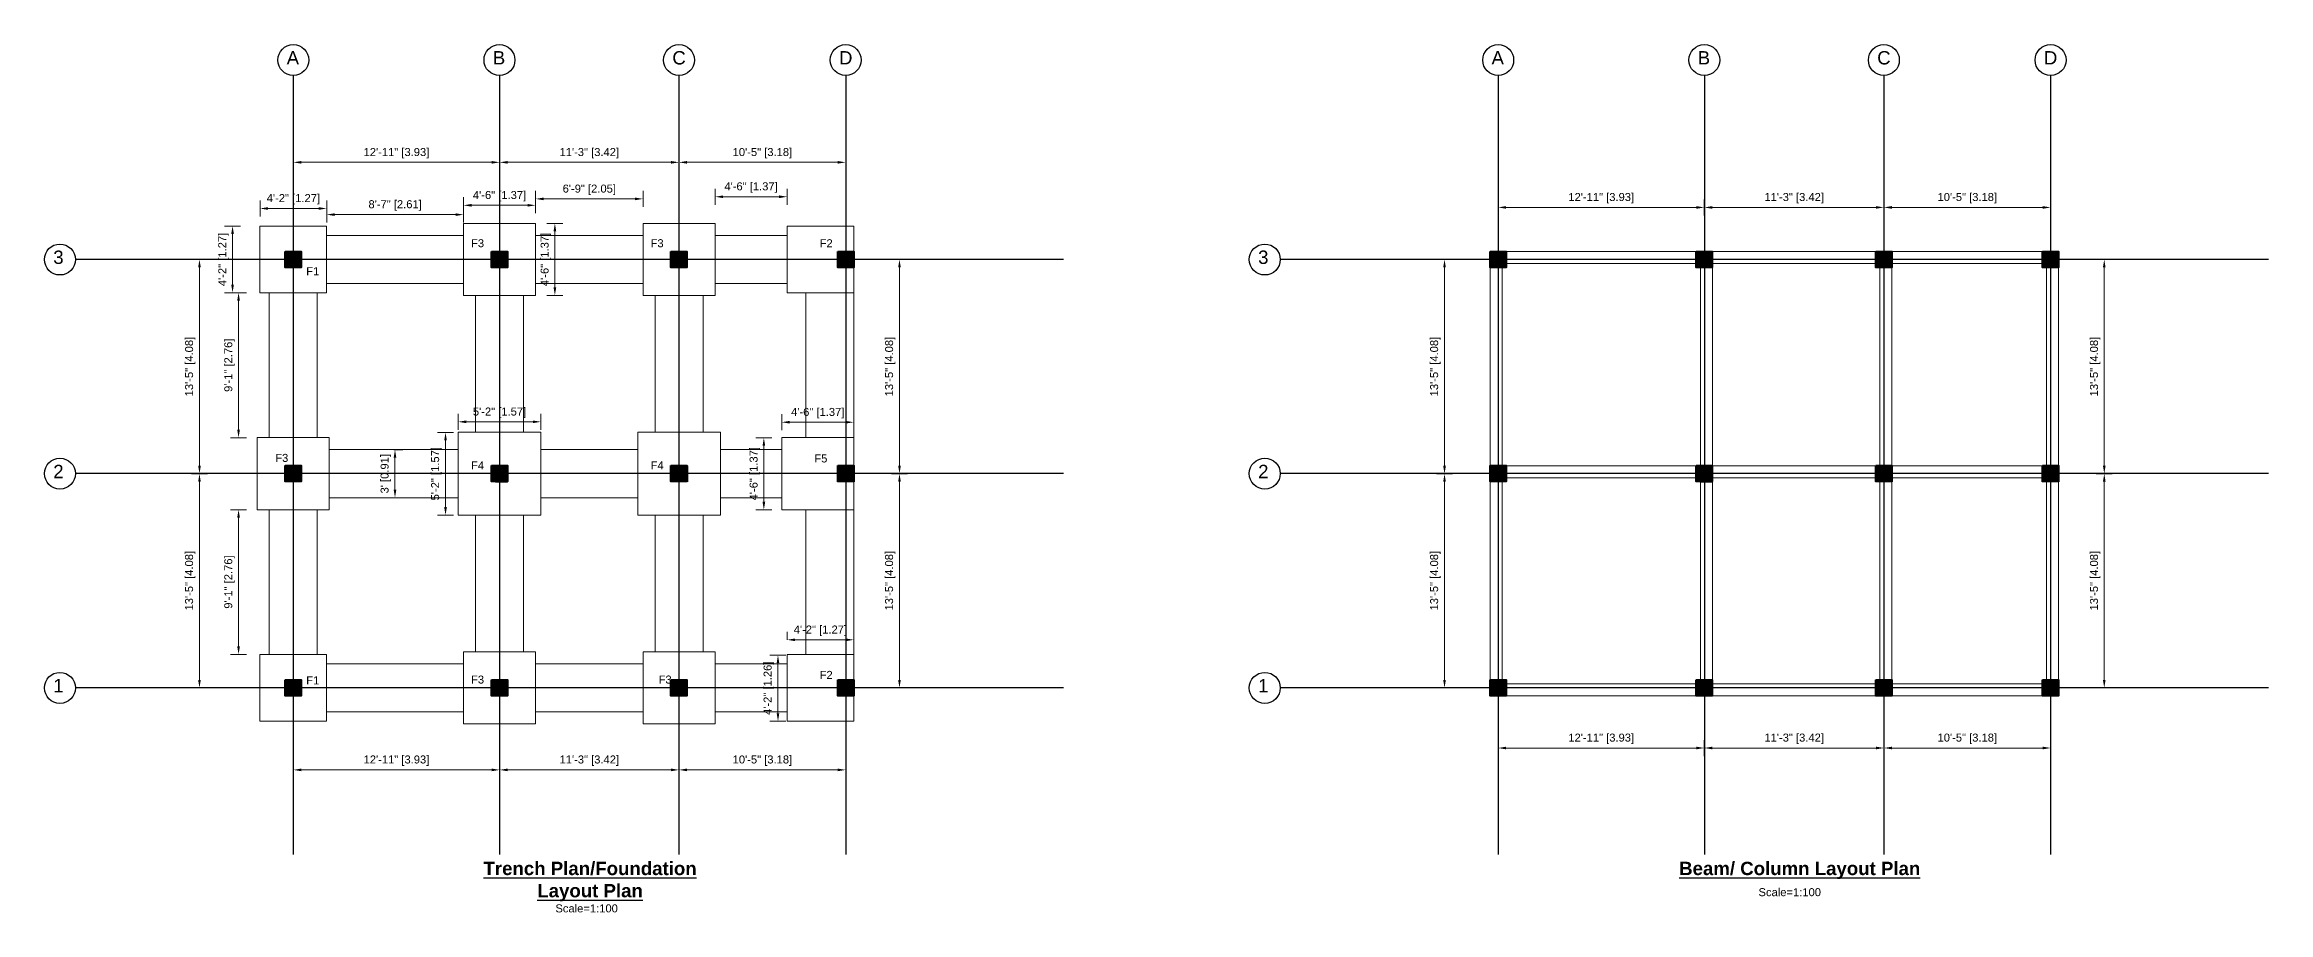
# Model space of a CAD drawing. Header units: feet. Extents: x 28652 to 66086, y -6769 to -640.
# Drawn here: x 51441 to 53109, y -1406 to -755 of the extents above; entities that cross this region are included whole.
import ezdxf

# ---------------------------------------------------------------- set-up
doc = ezdxf.new("R2010")
doc.units = ezdxf.units.FT
doc.header["$LTSCALE"] = 50
doc.header["$MEASUREMENT"] = 0
doc.header["$PDMODE"] = 34
doc.linetypes.add('CENTER', pattern=[2, 1.25, -0.25, 0.25, -0.25])
for name, color, linetype in [('CL', 253, 'CENTER'), ('Hatch', 30, 'Continuous'), ('Text', 7, 'Continuous')]:
    doc.layers.add(name, color=color, linetype=linetype)
for name, color, linetype, lineweight in [('COLUMN', 145, 'Continuous', 40), ('DIM', 7, 'Continuous', 9), ('DIMENSION', 142, 'Continuous', 13), ('Foundtion Plan', 2, 'Continuous', 20), ('stair', 140, 'Continuous', 18), ('wall', 6, 'Continuous', 40)]:
    doc.layers.add(name, color=color, linetype=linetype, lineweight=lineweight)
doc.styles.add('1@100', font='arial.ttf', dxfattribs={"height": 6})
doc.styles.add('1@1000', font='arial.ttf', dxfattribs={"height": 60})
doc.styles.add('dimension', font='arial.ttf')
doc.dimstyles.new('1@100', dxfattribs={"dimscale": 0.1, "dimtxt": 60, "dimasz": 60, "dimexe": 60, "dimexo": 0, "dimgap": 30, "dimtad": 1, "dimdec": 0, "dimzin": 0, "dimdsep": 46, "dimlunit": 4, "dimtxsty": 'dimension', "dimcen": 0, "dimclrd": 256, "dimclre": 256, "dimclrt": 256, "dimadec": 0, "dimazin": 0, "dimtfac": 1, "dimtdec": 0, "dimtix": 1, "dimtofl": 0, "dimtmove": 0, "dimatfit": 3, "dimfxl": 60, "dimfxlon": 1, "dimtfillclr": 256, "dimtolj": 1, "dimtzin": 0, "dimlwd": -1, "dimlwe": -1, "dimarcsym": 0})

# ---------------------------------------------------------------- blocks, each defined once
blk = doc.blocks.new('column')
at = {"layer": 'Hatch'}
h = blk.add_hatch(color=256, dxfattribs=at)
h.dxf.hatch_style = 1
h.paths.add_polyline_path([(5267.6, 489.2), (5279.6, 489.2), (5279.6, 501.2), (5267.6, 501.2)])
at = {"layer": 'COLUMN'}
blk.add_lwpolyline([(5267.6, 501.2), (5279.6, 501.2), (5279.6, 489.2), (5267.6, 489.2)], close=True, dxfattribs=at)
blk = doc.blocks.new('A$C9dbafe5b')
at = {"layer": 'CL', "ltscale": 25}
for p, q in [((0, 137.9), (0, -446.1)), ((154.6, 137.9), (154.6, -446.1)), ((289.2, 137.9), (289.2, -446.1)), ((414.2, 137.9), (414.2, -446.1)), ((577.6, 0), (-163.3, 0)), ((577.6, -160.5), (-163.3, -160.5)), ((577.6, -321.1), (-163.3, -321.1))]:
    blk.add_line(p, q, dxfattribs=at)
at = {"layer": 'Text'}
for centre in [(0, 149.5), (154.6, 149.5), (289.2, 149.5), (414.2, 149.5), (-175, 0), (-175, -160.5), (-175, -321.1)]:
    blk.add_circle(centre, 11.6, dxfattribs=at)
at = {"layer": 'Text', "char_height": 10, "attachment_point": 1, "style": '1@1000'}
for s, insert in [('A', (-5, 156.2)), ('B', (149.6, 156.2)), ('C', (284.2, 156.2)), ('D', (409.2, 156.2)), ('3', (-180, 6.7)), ('2', (-180, -153.9)), ('1', (-180, -314.4))]:
    blk.add_mtext_dynamic_manual_height_columns(s, width=152.011, gutter_width=300, heights=[0], dxfattribs=dict(at, insert=insert))
blk = doc.blocks.new('*D352')
at = {"layer": 'Defpoints', "color": 0, "transparency": 16777216}
for p in [(51652.6, -878.3), (51602.6, -891.5), (51652.6, -891.5)]:
    blk.add_point(p, dxfattribs=at)
at = {"layer": 'DIMENSION', "transparency": 16777216}
for p, q in [((51602.6, -884.3), (51602.6, -872.3)), ((51608.6, -878.3), (51646.6, -878.3)), ((51652.6, -884.3), (51652.6, -872.3))]:
    blk.add_line(p, q, dxfattribs=at)
for points in [[(51608.6, -877.3), (51608.6, -879.3), (51602.6, -878.3)], [(51646.6, -877.3), (51646.6, -879.3), (51652.6, -878.3)]]:
    blk.add_solid(points, dxfattribs=at)
at = {"layer": 'DIMENSION', "transparency": 16777216, "insert": (51627.6, -871.4), "char_height": 6, "attachment_point": 5, "style": 'dimension'}
blk.add_mtext('\\A1;4\'-2" [1.27]', dxfattribs=at)
blk = doc.blocks.new('*D353')
at = {"layer": 'Defpoints', "color": 0, "transparency": 16777216}
for p in [(51602.6, -891.5), (51582, -941.5), (51602.6, -941.5)]:
    blk.add_point(p, dxfattribs=at)
at = {"layer": 'DIMENSION', "transparency": 16777216}
for p, q in [((51588, -891.5), (51576, -891.5)), ((51582, -897.5), (51582, -935.5)), ((51588, -941.5), (51576, -941.5))]:
    blk.add_line(p, q, dxfattribs=at)
for points in [[(51581, -897.5), (51583, -897.5), (51582, -891.5)], [(51581, -935.5), (51583, -935.5), (51582, -941.5)]]:
    blk.add_solid(points, dxfattribs=at)
at = {"layer": 'DIMENSION', "transparency": 16777216, "insert": (51575.2, -916.5), "char_height": 6, "attachment_point": 5, "rotation": 90, "style": 'dimension'}
blk.add_mtext('\\A1;4\'-2" [1.27]', dxfattribs=at)
blk = doc.blocks.new('*D354')
at = {"layer": 'Defpoints', "color": 0, "transparency": 16777216}
for p in [(51809.2, -875.9), (51755.2, -889.5), (51809.2, -889.5)]:
    blk.add_point(p, dxfattribs=at)
at = {"layer": 'DIMENSION', "transparency": 16777216}
for p, q in [((51755.2, -881.9), (51755.2, -869.9)), ((51761.2, -875.9), (51803.2, -875.9)), ((51809.2, -881.9), (51809.2, -869.9))]:
    blk.add_line(p, q, dxfattribs=at)
for points in [[(51761.2, -874.9), (51761.2, -876.9), (51755.2, -875.9)], [(51803.2, -874.9), (51803.2, -876.9), (51809.2, -875.9)]]:
    blk.add_solid(points, dxfattribs=at)
at = {"layer": 'DIMENSION', "transparency": 16777216, "insert": (51782.2, -869.1), "char_height": 6, "attachment_point": 5, "style": 'dimension'}
blk.add_mtext('\\A1;4\'-6" [1.37]', dxfattribs=at)
blk = doc.blocks.new('*D355')
at = {"layer": 'Defpoints', "color": 0, "transparency": 16777216}
for p in [(51809.2, -889.5), (51809.2, -943.5), (51823.7, -943.5)]:
    blk.add_point(p, dxfattribs=at)
at = {"layer": 'DIMENSION', "transparency": 16777216}
for p, q in [((51817.7, -889.5), (51829.7, -889.5)), ((51823.7, -895.5), (51823.7, -937.5)), ((51817.7, -943.5), (51829.7, -943.5))]:
    blk.add_line(p, q, dxfattribs=at)
for points in [[(51822.7, -895.5), (51824.7, -895.5), (51823.7, -889.5)], [(51822.7, -937.5), (51824.7, -937.5), (51823.7, -943.5)]]:
    blk.add_solid(points, dxfattribs=at)
at = {"layer": 'DIMENSION', "transparency": 16777216, "insert": (51816.9, -916.5), "char_height": 6, "attachment_point": 5, "rotation": 90, "style": 'dimension'}
blk.add_mtext('\\A1;4\'-6" [1.37]', dxfattribs=at)
blk = doc.blocks.new('*D356')
at = {"layer": 'Defpoints', "color": 0, "transparency": 16777216}
for p in [(51751.2, -1046.1), (51813.2, -1038.2), (51813.2, -1046.1)]:
    blk.add_point(p, dxfattribs=at)
at = {"layer": 'DIMENSION', "transparency": 16777216}
for p, q in [((51751.2, -1044.2), (51751.2, -1032.2)), ((51813.2, -1044.2), (51813.2, -1032.2)), ((51757.2, -1038.2), (51807.2, -1038.2))]:
    blk.add_line(p, q, dxfattribs=at)
for points in [[(51757.2, -1037.2), (51757.2, -1039.2), (51751.2, -1038.2)], [(51807.2, -1037.2), (51807.2, -1039.2), (51813.2, -1038.2)]]:
    blk.add_solid(points, dxfattribs=at)
at = {"layer": 'DIMENSION', "transparency": 16777216, "insert": (51782.2, -1031.4), "char_height": 6, "attachment_point": 5, "style": 'dimension'}
blk.add_mtext('\\A1;5\'-2" [1.57]', dxfattribs=at)
blk = doc.blocks.new('*D357')
at = {"layer": 'Defpoints', "color": 0, "transparency": 16777216}
for p in [(51751.2, -1046.1), (51741.7, -1108.1), (51751.2, -1108.1)]:
    blk.add_point(p, dxfattribs=at)
at = {"layer": 'DIMENSION', "transparency": 16777216}
for p, q in [((51747.7, -1046.1), (51735.7, -1046.1)), ((51741.7, -1052.1), (51741.7, -1102.1)), ((51747.7, -1108.1), (51735.7, -1108.1))]:
    blk.add_line(p, q, dxfattribs=at)
for points in [[(51740.7, -1052.1), (51742.7, -1052.1), (51741.7, -1046.1)], [(51740.7, -1102.1), (51742.7, -1102.1), (51741.7, -1108.1)]]:
    blk.add_solid(points, dxfattribs=at)
at = {"layer": 'DIMENSION', "transparency": 16777216, "insert": (51734.8, -1077.1), "char_height": 6, "attachment_point": 5, "rotation": 90, "style": 'dimension'}
blk.add_mtext('\\A1;5\'-2" [1.57]', dxfattribs=at)
blk = doc.blocks.new('*D90')
at = {"layer": 'Defpoints', "color": 0, "transparency": 16777216}
for p in [(51997.8, -1201.6), (52047.8, -1201.6), (52047.8, -1212.6)]:
    blk.add_point(p, dxfattribs=at)
at = {"layer": 'DIMENSION', "transparency": 16777216}
for p, q in [((51997.8, -1201.6), (51997.8, -1195.6)), ((52047.8, -1207.6), (52047.8, -1195.6)), ((52003.8, -1201.6), (52041.8, -1201.6))]:
    blk.add_line(p, q, dxfattribs=at)
for points in [[(52003.8, -1200.6), (52003.8, -1202.6), (51997.8, -1201.6)], [(52041.8, -1200.6), (52041.8, -1202.6), (52047.8, -1201.6)]]:
    blk.add_solid(points, dxfattribs=at)
at = {"layer": 'DIMENSION', "transparency": 16777216, "insert": (52022.8, -1194.8), "char_height": 6, "attachment_point": 5, "style": 'dimension'}
blk.add_mtext('\\A1;4\'-2" [1.27]', dxfattribs=at)
blk = doc.blocks.new('*D367')
at = {"layer": 'Defpoints', "color": 0, "transparency": 16777216}
for p in [(51997.8, -1213.1), (51991, -1262.6), (51997.8, -1262.6)]:
    blk.add_point(p, dxfattribs=at)
at = {"layer": 'DIMENSION', "transparency": 16777216}
for p, q in [((51997, -1213.1), (51985, -1213.1)), ((51991, -1219.1), (51991, -1256.6)), ((51997, -1262.6), (51985, -1262.6))]:
    blk.add_line(p, q, dxfattribs=at)
for points in [[(51990, -1219.1), (51992, -1219.1), (51991, -1213.1)], [(51990, -1256.6), (51992, -1256.6), (51991, -1262.6)]]:
    blk.add_solid(points, dxfattribs=at)
at = {"layer": 'DIMENSION', "transparency": 16777216, "insert": (51984.1, -1237.9), "char_height": 6, "attachment_point": 5, "rotation": 90, "style": 'dimension'}
blk.add_mtext('\\A1;4\'-2" [1.26]', dxfattribs=at)
blk = doc.blocks.new('*D368')
at = {"layer": 'Defpoints', "color": 0, "transparency": 16777216}
for p in [(51993.8, -1050.1), (52047.8, -1038.5), (52047.8, -1050.1)]:
    blk.add_point(p, dxfattribs=at)
at = {"layer": 'DIMENSION', "transparency": 16777216}
for p, q in [((51993.8, -1044.5), (51993.8, -1032.5)), ((52047.8, -1044.5), (52047.8, -1032.5)), ((51999.8, -1038.5), (52041.8, -1038.5))]:
    blk.add_line(p, q, dxfattribs=at)
for points in [[(51999.8, -1037.5), (51999.8, -1039.5), (51993.8, -1038.5)], [(52041.8, -1037.5), (52041.8, -1039.5), (52047.8, -1038.5)]]:
    blk.add_solid(points, dxfattribs=at)
at = {"layer": 'DIMENSION', "transparency": 16777216, "insert": (52020.8, -1031.7), "char_height": 6, "attachment_point": 5, "style": 'dimension'}
blk.add_mtext('\\A1;4\'-6" [1.37]', dxfattribs=at)
blk = doc.blocks.new('*D369')
at = {"layer": 'Defpoints', "color": 0, "transparency": 16777216}
for p in [(51993.8, -1050.1), (51980.4, -1104.1), (51993.8, -1104.1)]:
    blk.add_point(p, dxfattribs=at)
at = {"layer": 'DIMENSION', "transparency": 16777216}
for p, q in [((51986.4, -1050.1), (51974.4, -1050.1)), ((51980.4, -1056.1), (51980.4, -1098.1)), ((51986.4, -1104.1), (51974.4, -1104.1))]:
    blk.add_line(p, q, dxfattribs=at)
for points in [[(51979.4, -1056.1), (51981.4, -1056.1), (51980.4, -1050.1)], [(51979.4, -1098.1), (51981.4, -1098.1), (51980.4, -1104.1)]]:
    blk.add_solid(points, dxfattribs=at)
at = {"layer": 'DIMENSION', "transparency": 16777216, "insert": (51973.6, -1077.1), "char_height": 6, "attachment_point": 5, "rotation": 90, "style": 'dimension'}
blk.add_mtext('\\A1;4\'-6" [1.37]', dxfattribs=at)
blk = doc.blocks.new('*D370')
at = {"layer": 'Defpoints', "color": 0, "transparency": 16777216}
for p in [(51702.9, -1059.1), (51687.3, -1095.1), (51703.8, -1095.1)]:
    blk.add_point(p, dxfattribs=at)
at = {"layer": 'DIMENSION', "transparency": 16777216}
for p, q in [((51702.9, -1059.1), (51709.8, -1059.1)), ((51703.8, -1065.1), (51703.8, -1089.1)), ((51697.8, -1095.1), (51709.8, -1095.1))]:
    blk.add_line(p, q, dxfattribs=at)
for points in [[(51702.8, -1065.1), (51704.8, -1065.1), (51703.8, -1059.1)], [(51702.8, -1089.1), (51704.8, -1089.1), (51703.8, -1095.1)]]:
    blk.add_solid(points, dxfattribs=at)
at = {"layer": 'DIMENSION', "transparency": 16777216, "insert": (51696.9, -1077.1), "char_height": 6, "attachment_point": 5, "rotation": 90, "style": 'dimension'}
blk.add_mtext("\\A1;3' [0.91]", dxfattribs=at)
blk = doc.blocks.new('*D371')
at = {"layer": 'Defpoints', "color": 0, "transparency": 16777216}
for p in [(51782.2, -843.7), (51627.6, -910.5), (51782.2, -910.5)]:
    blk.add_point(p, dxfattribs=at)
at = {"layer": 'DIMENSION', "transparency": 16777216}
for p, q in [((51627.6, -849.7), (51627.6, -837.7)), ((51633.6, -843.7), (51776.2, -843.7)), ((51782.2, -849.7), (51782.2, -837.7))]:
    blk.add_line(p, q, dxfattribs=at)
for points in [[(51633.6, -842.7), (51633.6, -844.7), (51627.6, -843.7)], [(51776.2, -842.7), (51776.2, -844.7), (51782.2, -843.7)]]:
    blk.add_solid(points, dxfattribs=at)
at = {"layer": 'DIMENSION', "transparency": 16777216, "insert": (51704.9, -836.9), "char_height": 6, "attachment_point": 5, "style": 'dimension'}
blk.add_mtext('\\A1;12\'-11" [3.93]', dxfattribs=at)
blk = doc.blocks.new('*D372')
at = {"layer": 'Defpoints', "color": 0, "transparency": 16777216}
for p in [(51916.8, -843.7), (51782.2, -910.5), (51916.8, -910.5)]:
    blk.add_point(p, dxfattribs=at)
at = {"layer": 'DIMENSION', "transparency": 16777216}
for p, q in [((51782.2, -849.7), (51782.2, -837.7)), ((51788.2, -843.7), (51910.8, -843.7)), ((51916.8, -849.7), (51916.8, -837.7))]:
    blk.add_line(p, q, dxfattribs=at)
for points in [[(51788.2, -842.7), (51788.2, -844.7), (51782.2, -843.7)], [(51910.8, -842.7), (51910.8, -844.7), (51916.8, -843.7)]]:
    blk.add_solid(points, dxfattribs=at)
at = {"layer": 'DIMENSION', "transparency": 16777216, "insert": (51849.5, -836.9), "char_height": 6, "attachment_point": 5, "style": 'dimension'}
blk.add_mtext('\\A1;11\'-3" [3.42]', dxfattribs=at)
blk = doc.blocks.new('*D373')
at = {"layer": 'Defpoints', "color": 0, "transparency": 16777216}
for p in [(52041.8, -843.7), (51916.8, -910.5), (52041.8, -910.5)]:
    blk.add_point(p, dxfattribs=at)
at = {"layer": 'DIMENSION', "transparency": 16777216}
for p, q in [((51916.8, -849.7), (51916.8, -837.7)), ((51922.8, -843.7), (52035.8, -843.7)), ((52041.8, -849.7), (52041.8, -837.7))]:
    blk.add_line(p, q, dxfattribs=at)
for points in [[(51922.8, -842.7), (51922.8, -844.7), (51916.8, -843.7)], [(52035.8, -842.7), (52035.8, -844.7), (52041.8, -843.7)]]:
    blk.add_solid(points, dxfattribs=at)
at = {"layer": 'DIMENSION', "transparency": 16777216, "insert": (51979.3, -836.9), "char_height": 6, "attachment_point": 5, "style": 'dimension'}
blk.add_mtext('\\A1;10\'-5" [3.18]', dxfattribs=at)
blk = doc.blocks.new('*D374')
at = {"layer": 'Defpoints', "color": 0, "transparency": 16777216}
for p in [(52047.8, -916.5), (52047.8, -1077.1), (52082.1, -1077.1)]:
    blk.add_point(p, dxfattribs=at)
at = {"layer": 'DIMENSION', "transparency": 16777216}
for p, q in [((52076.1, -916.5), (52088.1, -916.5)), ((52082.1, -922.5), (52082.1, -1071.1)), ((52076.1, -1077.1), (52088.1, -1077.1))]:
    blk.add_line(p, q, dxfattribs=at)
for points in [[(52081.1, -922.5), (52083.1, -922.5), (52082.1, -916.5)], [(52081.1, -1071.1), (52083.1, -1071.1), (52082.1, -1077.1)]]:
    blk.add_solid(points, dxfattribs=at)
at = {"layer": 'DIMENSION', "transparency": 16777216, "insert": (52075.2, -996.8), "char_height": 6, "attachment_point": 5, "rotation": 90, "style": 'dimension'}
blk.add_mtext('\\A1;13\'-5" [4.08]', dxfattribs=at)
blk = doc.blocks.new('*D375')
at = {"layer": 'Defpoints', "color": 0, "transparency": 16777216}
for p in [(52047.8, -1077.1), (52047.8, -1237.6), (52082.1, -1237.6)]:
    blk.add_point(p, dxfattribs=at)
at = {"layer": 'DIMENSION', "transparency": 16777216}
for p, q in [((52076.1, -1077.1), (52088.1, -1077.1)), ((52082.1, -1083.1), (52082.1, -1231.6)), ((52076.1, -1237.6), (52088.1, -1237.6))]:
    blk.add_line(p, q, dxfattribs=at)
for points in [[(52081.1, -1083.1), (52083.1, -1083.1), (52082.1, -1077.1)], [(52081.1, -1231.6), (52083.1, -1231.6), (52082.1, -1237.6)]]:
    blk.add_solid(points, dxfattribs=at)
at = {"layer": 'DIMENSION', "transparency": 16777216, "insert": (52075.2, -1157.3), "char_height": 6, "attachment_point": 5, "rotation": 90, "style": 'dimension'}
blk.add_mtext('\\A1;13\'-5" [4.08]', dxfattribs=at)
blk = doc.blocks.new('*D376')
at = {"layer": 'Defpoints', "color": 0, "transparency": 16777216}
for p in [(51916.8, -1243.6), (52041.8, -1243.6), (51916.8, -1299.1)]:
    blk.add_point(p, dxfattribs=at)
at = {"layer": 'DIMENSION', "transparency": 16777216}
for p, q in [((51916.8, -1293.1), (51916.8, -1305.1)), ((52035.8, -1299.1), (51922.8, -1299.1)), ((52041.8, -1293.1), (52041.8, -1305.1))]:
    blk.add_line(p, q, dxfattribs=at)
for points in [[(51922.8, -1298.1), (51922.8, -1300.1), (51916.8, -1299.1)], [(52035.8, -1298.1), (52035.8, -1300.1), (52041.8, -1299.1)]]:
    blk.add_solid(points, dxfattribs=at)
at = {"layer": 'DIMENSION', "transparency": 16777216, "insert": (51979.3, -1292.2), "char_height": 6, "attachment_point": 5, "style": 'dimension'}
blk.add_mtext('\\A1;10\'-5" [3.18]', dxfattribs=at)
blk = doc.blocks.new('*D377')
at = {"layer": 'Defpoints', "color": 0, "transparency": 16777216}
for p in [(51782.2, -1243.6), (51916.8, -1243.6), (51782.2, -1299.1)]:
    blk.add_point(p, dxfattribs=at)
at = {"layer": 'DIMENSION', "transparency": 16777216}
for p, q in [((51782.2, -1293.1), (51782.2, -1305.1)), ((51910.8, -1299.1), (51788.2, -1299.1)), ((51916.8, -1293.1), (51916.8, -1305.1))]:
    blk.add_line(p, q, dxfattribs=at)
for points in [[(51788.2, -1298.1), (51788.2, -1300.1), (51782.2, -1299.1)], [(51910.8, -1298.1), (51910.8, -1300.1), (51916.8, -1299.1)]]:
    blk.add_solid(points, dxfattribs=at)
at = {"layer": 'DIMENSION', "transparency": 16777216, "insert": (51849.5, -1292.2), "char_height": 6, "attachment_point": 5, "style": 'dimension'}
blk.add_mtext('\\A1;11\'-3" [3.42]', dxfattribs=at)
blk = doc.blocks.new('*D378')
at = {"layer": 'Defpoints', "color": 0, "transparency": 16777216}
for p in [(51627.6, -1243.6), (51782.2, -1243.6), (51627.6, -1299.1)]:
    blk.add_point(p, dxfattribs=at)
at = {"layer": 'DIMENSION', "transparency": 16777216}
for p, q in [((51627.6, -1293.1), (51627.6, -1305.1)), ((51776.2, -1299.1), (51633.6, -1299.1)), ((51782.2, -1293.1), (51782.2, -1305.1))]:
    blk.add_line(p, q, dxfattribs=at)
for points in [[(51633.6, -1298.1), (51633.6, -1300.1), (51627.6, -1299.1)], [(51776.2, -1298.1), (51776.2, -1300.1), (51782.2, -1299.1)]]:
    blk.add_solid(points, dxfattribs=at)
at = {"layer": 'DIMENSION', "transparency": 16777216, "insert": (51704.9, -1292.2), "char_height": 6, "attachment_point": 5, "style": 'dimension'}
blk.add_mtext('\\A1;12\'-11" [3.93]', dxfattribs=at)
blk = doc.blocks.new('*D379')
at = {"layer": 'Defpoints', "color": 0, "transparency": 16777216}
for p in [(51557.2, -1077.1), (51600.6, -1077.1), (51602.6, -1237.6)]:
    blk.add_point(p, dxfattribs=at)
at = {"layer": 'DIMENSION', "transparency": 16777216}
for p, q in [((51563.2, -1077.1), (51551.2, -1077.1)), ((51557.2, -1231.6), (51557.2, -1083.1)), ((51563.2, -1237.6), (51551.2, -1237.6))]:
    blk.add_line(p, q, dxfattribs=at)
for points in [[(51556.2, -1083.1), (51558.2, -1083.1), (51557.2, -1077.1)], [(51556.2, -1231.6), (51558.2, -1231.6), (51557.2, -1237.6)]]:
    blk.add_solid(points, dxfattribs=at)
at = {"layer": 'DIMENSION', "transparency": 16777216, "insert": (51550.3, -1157.3), "char_height": 6, "attachment_point": 5, "rotation": 90, "style": 'dimension'}
blk.add_mtext('\\A1;13\'-5" [4.08]', dxfattribs=at)
blk = doc.blocks.new('*D380')
at = {"layer": 'Defpoints', "color": 0, "transparency": 16777216}
for p in [(51557.2, -916.5), (51602.6, -916.5), (51600.6, -1077.1)]:
    blk.add_point(p, dxfattribs=at)
at = {"layer": 'DIMENSION', "transparency": 16777216}
for p, q in [((51563.2, -916.5), (51551.2, -916.5)), ((51557.2, -1071.1), (51557.2, -922.5)), ((51563.2, -1077.1), (51551.2, -1077.1))]:
    blk.add_line(p, q, dxfattribs=at)
for points in [[(51556.2, -922.5), (51558.2, -922.5), (51557.2, -916.5)], [(51556.2, -1071.1), (51558.2, -1071.1), (51557.2, -1077.1)]]:
    blk.add_solid(points, dxfattribs=at)
at = {"layer": 'DIMENSION', "transparency": 16777216, "insert": (51550.3, -996.8), "char_height": 6, "attachment_point": 5, "rotation": 90, "style": 'dimension'}
blk.add_mtext('\\A1;13\'-5" [4.08]', dxfattribs=at)
blk = doc.blocks.new('*D91')
at = {"layer": 'Defpoints', "color": 0, "transparency": 16777216}
for p in [(52685.6, -877.5), (52531, -944.3), (52685.6, -944.3)]:
    blk.add_point(p, dxfattribs=at)
at = {"layer": 'DIMENSION', "transparency": 16777216}
for p, q in [((52531, -883.5), (52531, -871.5)), ((52537, -877.5), (52679.6, -877.5)), ((52685.6, -883.5), (52685.6, -871.5))]:
    blk.add_line(p, q, dxfattribs=at)
for points in [[(52537, -876.5), (52537, -878.5), (52531, -877.5)], [(52679.6, -876.5), (52679.6, -878.5), (52685.6, -877.5)]]:
    blk.add_solid(points, dxfattribs=at)
at = {"layer": 'DIMENSION', "transparency": 16777216, "insert": (52608.3, -870.6), "char_height": 6, "attachment_point": 5, "style": 'dimension'}
blk.add_mtext('\\A1;12\'-11" [3.93]', dxfattribs=at)
blk = doc.blocks.new('*D92')
at = {"layer": 'Defpoints', "color": 0, "transparency": 16777216}
for p in [(52820.3, -877.5), (52685.6, -944.3), (52820.3, -944.3)]:
    blk.add_point(p, dxfattribs=at)
at = {"layer": 'DIMENSION', "transparency": 16777216}
for p, q in [((52685.6, -883.5), (52685.6, -871.5)), ((52691.6, -877.5), (52814.3, -877.5)), ((52820.3, -883.5), (52820.3, -871.5))]:
    blk.add_line(p, q, dxfattribs=at)
for points in [[(52691.6, -876.5), (52691.6, -878.5), (52685.6, -877.5)], [(52814.3, -876.5), (52814.3, -878.5), (52820.3, -877.5)]]:
    blk.add_solid(points, dxfattribs=at)
at = {"layer": 'DIMENSION', "transparency": 16777216, "insert": (52753, -870.6), "char_height": 6, "attachment_point": 5, "style": 'dimension'}
blk.add_mtext('\\A1;11\'-3" [3.42]', dxfattribs=at)
blk = doc.blocks.new('*D93')
at = {"layer": 'Defpoints', "color": 0, "transparency": 16777216}
for p in [(52945.3, -877.5), (52820.3, -944.3), (52945.3, -944.3)]:
    blk.add_point(p, dxfattribs=at)
at = {"layer": 'DIMENSION', "transparency": 16777216}
for p, q in [((52820.3, -883.5), (52820.3, -871.5)), ((52826.3, -877.5), (52939.3, -877.5)), ((52945.3, -883.5), (52945.3, -871.5))]:
    blk.add_line(p, q, dxfattribs=at)
for points in [[(52826.3, -876.5), (52826.3, -878.5), (52820.3, -877.5)], [(52939.3, -876.5), (52939.3, -878.5), (52945.3, -877.5)]]:
    blk.add_solid(points, dxfattribs=at)
at = {"layer": 'DIMENSION', "transparency": 16777216, "insert": (52882.8, -870.6), "char_height": 6, "attachment_point": 5, "style": 'dimension'}
blk.add_mtext('\\A1;10\'-5" [3.18]', dxfattribs=at)
blk = doc.blocks.new('*D94')
at = {"layer": 'Defpoints', "color": 0, "transparency": 16777216}
for p in [(52951.3, -916.5), (52951.3, -1077.1), (52985.5, -1077.1)]:
    blk.add_point(p, dxfattribs=at)
at = {"layer": 'DIMENSION', "transparency": 16777216}
for p, q in [((52979.5, -916.5), (52991.5, -916.5)), ((52985.5, -922.5), (52985.5, -1071.1)), ((52979.5, -1077.1), (52991.5, -1077.1))]:
    blk.add_line(p, q, dxfattribs=at)
for points in [[(52984.5, -922.5), (52986.5, -922.5), (52985.5, -916.5)], [(52984.5, -1071.1), (52986.5, -1071.1), (52985.5, -1077.1)]]:
    blk.add_solid(points, dxfattribs=at)
at = {"layer": 'DIMENSION', "transparency": 16777216, "insert": (52978.7, -996.8), "char_height": 6, "attachment_point": 5, "rotation": 90, "style": 'dimension'}
blk.add_mtext('\\A1;13\'-5" [4.08]', dxfattribs=at)
blk = doc.blocks.new('*D95')
at = {"layer": 'Defpoints', "color": 0, "transparency": 16777216}
for p in [(52951.3, -1077.1), (52951.3, -1237.6), (52985.5, -1237.6)]:
    blk.add_point(p, dxfattribs=at)
at = {"layer": 'DIMENSION', "transparency": 16777216}
for p, q in [((52979.5, -1077.1), (52991.5, -1077.1)), ((52985.5, -1083.1), (52985.5, -1231.6)), ((52979.5, -1237.6), (52991.5, -1237.6))]:
    blk.add_line(p, q, dxfattribs=at)
for points in [[(52984.5, -1083.1), (52986.5, -1083.1), (52985.5, -1077.1)], [(52984.5, -1231.6), (52986.5, -1231.6), (52985.5, -1237.6)]]:
    blk.add_solid(points, dxfattribs=at)
at = {"layer": 'DIMENSION', "transparency": 16777216, "insert": (52978.7, -1157.3), "char_height": 6, "attachment_point": 5, "rotation": 90, "style": 'dimension'}
blk.add_mtext('\\A1;13\'-5" [4.08]', dxfattribs=at)
blk = doc.blocks.new('*D96')
at = {"layer": 'Defpoints', "color": 0, "transparency": 16777216}
for p in [(52525, -916.5), (52490.8, -1077.1), (52525, -1077.1)]:
    blk.add_point(p, dxfattribs=at)
at = {"layer": 'DIMENSION', "transparency": 16777216}
for p, q in [((52496.8, -916.5), (52484.8, -916.5)), ((52490.8, -922.5), (52490.8, -1071.1)), ((52496.8, -1077.1), (52484.8, -1077.1))]:
    blk.add_line(p, q, dxfattribs=at)
for points in [[(52489.8, -922.5), (52491.8, -922.5), (52490.8, -916.5)], [(52489.8, -1071.1), (52491.8, -1071.1), (52490.8, -1077.1)]]:
    blk.add_solid(points, dxfattribs=at)
at = {"layer": 'DIMENSION', "transparency": 16777216, "insert": (52483.9, -996.8), "char_height": 6, "attachment_point": 5, "rotation": 90, "style": 'dimension'}
blk.add_mtext('\\A1;13\'-5" [4.08]', dxfattribs=at)
blk = doc.blocks.new('*D97')
at = {"layer": 'Defpoints', "color": 0, "transparency": 16777216}
for p in [(52525, -1077.1), (52490.8, -1237.6), (52525, -1237.6)]:
    blk.add_point(p, dxfattribs=at)
at = {"layer": 'DIMENSION', "transparency": 16777216}
for p, q in [((52496.8, -1077.1), (52484.8, -1077.1)), ((52490.8, -1083.1), (52490.8, -1231.6)), ((52496.8, -1237.6), (52484.8, -1237.6))]:
    blk.add_line(p, q, dxfattribs=at)
for points in [[(52489.8, -1083.1), (52491.8, -1083.1), (52490.8, -1077.1)], [(52489.8, -1231.6), (52491.8, -1231.6), (52490.8, -1237.6)]]:
    blk.add_solid(points, dxfattribs=at)
at = {"layer": 'DIMENSION', "transparency": 16777216, "insert": (52483.9, -1157.3), "char_height": 6, "attachment_point": 5, "rotation": 90, "style": 'dimension'}
blk.add_mtext('\\A1;13\'-5" [4.08]', dxfattribs=at)
blk = doc.blocks.new('*D98')
at = {"layer": 'Defpoints', "color": 0, "transparency": 16777216}
for p in [(52531, -1197.8), (52685.6, -1197.8), (52685.6, -1282.7)]:
    blk.add_point(p, dxfattribs=at)
at = {"layer": 'DIMENSION', "transparency": 16777216}
for p, q in [((52531, -1276.7), (52531, -1288.7)), ((52537, -1282.7), (52679.6, -1282.7)), ((52685.6, -1276.7), (52685.6, -1288.7))]:
    blk.add_line(p, q, dxfattribs=at)
for points in [[(52537, -1281.7), (52537, -1283.7), (52531, -1282.7)], [(52679.6, -1281.7), (52679.6, -1283.7), (52685.6, -1282.7)]]:
    blk.add_solid(points, dxfattribs=at)
at = {"layer": 'DIMENSION', "transparency": 16777216, "insert": (52608.3, -1275.8), "char_height": 6, "attachment_point": 5, "style": 'dimension'}
blk.add_mtext('\\A1;12\'-11" [3.93]', dxfattribs=at)
blk = doc.blocks.new('*D99')
at = {"layer": 'Defpoints', "color": 0, "transparency": 16777216}
for p in [(52685.6, -1197.8), (52820.3, -1197.8), (52820.3, -1282.7)]:
    blk.add_point(p, dxfattribs=at)
at = {"layer": 'DIMENSION', "transparency": 16777216}
for p, q in [((52685.6, -1276.7), (52685.6, -1288.7)), ((52691.6, -1282.7), (52814.3, -1282.7)), ((52820.3, -1276.7), (52820.3, -1288.7))]:
    blk.add_line(p, q, dxfattribs=at)
for points in [[(52691.6, -1281.7), (52691.6, -1283.7), (52685.6, -1282.7)], [(52814.3, -1281.7), (52814.3, -1283.7), (52820.3, -1282.7)]]:
    blk.add_solid(points, dxfattribs=at)
at = {"layer": 'DIMENSION', "transparency": 16777216, "insert": (52753, -1275.8), "char_height": 6, "attachment_point": 5, "style": 'dimension'}
blk.add_mtext('\\A1;11\'-3" [3.42]', dxfattribs=at)
blk = doc.blocks.new('*D100')
at = {"layer": 'Defpoints', "color": 0, "transparency": 16777216}
for p in [(52820.3, -1197.8), (52945.3, -1197.8), (52945.3, -1282.7)]:
    blk.add_point(p, dxfattribs=at)
at = {"layer": 'DIMENSION', "transparency": 16777216}
for p, q in [((52820.3, -1276.7), (52820.3, -1288.7)), ((52826.3, -1282.7), (52939.3, -1282.7)), ((52945.3, -1276.7), (52945.3, -1288.7))]:
    blk.add_line(p, q, dxfattribs=at)
for points in [[(52826.3, -1281.7), (52826.3, -1283.7), (52820.3, -1282.7)], [(52939.3, -1281.7), (52939.3, -1283.7), (52945.3, -1282.7)]]:
    blk.add_solid(points, dxfattribs=at)
at = {"layer": 'DIMENSION', "transparency": 16777216, "insert": (52882.8, -1275.8), "char_height": 6, "attachment_point": 5, "style": 'dimension'}
blk.add_mtext('\\A1;10\'-5" [3.18]', dxfattribs=at)
blk = doc.blocks.new('*D1508')
at = {"layer": 'Defpoints', "color": 0, "ltscale": 0.1, "transparency": 16777216}
for p in [(51755.2, -882.9), (51652.6, -891.5), (51755.2, -891.5)]:
    blk.add_point(p, dxfattribs=at)
at = {"layer": 'DIM', "ltscale": 0.1, "transparency": 16777216}
for p, q in [((51652.6, -888.9), (51652.6, -876.9)), ((51658.6, -882.9), (51749.2, -882.9)), ((51755.2, -888.9), (51755.2, -876.9))]:
    blk.add_line(p, q, dxfattribs=at)
for points in [[(51658.6, -881.9), (51658.6, -883.9), (51652.6, -882.9)], [(51749.2, -881.9), (51749.2, -883.9), (51755.2, -882.9)]]:
    blk.add_solid(points, dxfattribs=at)
at = {"layer": 'DIM', "ltscale": 0.1, "transparency": 16777216, "insert": (51703.9, -876), "char_height": 6, "attachment_point": 5, "style": 'dimension'}
blk.add_mtext('\\A1;8\'-7" [2.61]', dxfattribs=at)
blk = doc.blocks.new('*D1509')
at = {"layer": 'Defpoints', "color": 0, "ltscale": 0.1, "transparency": 16777216}
for p in [(51889.8, -871.1), (51809.2, -889.5), (51889.8, -889.5)]:
    blk.add_point(p, dxfattribs=at)
at = {"layer": 'DIM', "ltscale": 0.1, "transparency": 16777216}
for p, q in [((51809.2, -877.1), (51809.2, -865.1)), ((51889.8, -877.1), (51889.8, -865.1)), ((51815.2, -871.1), (51883.8, -871.1))]:
    blk.add_line(p, q, dxfattribs=at)
for points in [[(51815.2, -870.1), (51815.2, -872.1), (51809.2, -871.1)], [(51883.8, -870.1), (51883.8, -872.1), (51889.8, -871.1)]]:
    blk.add_solid(points, dxfattribs=at)
at = {"layer": 'DIM', "ltscale": 0.1, "transparency": 16777216, "insert": (51849.5, -864.3), "char_height": 6, "attachment_point": 5, "style": 'dimension'}
blk.add_mtext('\\A1;6\'-9" [2.05]', dxfattribs=at)
blk = doc.blocks.new('*D1512')
at = {"layer": 'Defpoints', "color": 0, "ltscale": 0.1, "transparency": 16777216}
for p in [(51997.8, -869.5), (51943.8, -889.5), (51997.8, -891.5)]:
    blk.add_point(p, dxfattribs=at)
at = {"layer": 'DIM', "ltscale": 0.1, "transparency": 16777216}
for p, q in [((51943.8, -875.5), (51943.8, -863.5)), ((51997.8, -875.5), (51997.8, -863.5)), ((51949.8, -869.5), (51991.8, -869.5))]:
    blk.add_line(p, q, dxfattribs=at)
for points in [[(51949.8, -868.5), (51949.8, -870.5), (51943.8, -869.5)], [(51991.8, -868.5), (51991.8, -870.5), (51997.8, -869.5)]]:
    blk.add_solid(points, dxfattribs=at)
at = {"layer": 'DIM', "ltscale": 0.1, "transparency": 16777216, "insert": (51970.8, -862.6), "char_height": 6, "attachment_point": 5, "style": 'dimension'}
blk.add_mtext('\\A1;4\'-6" [1.37]', dxfattribs=at)
blk = doc.blocks.new('*D1513')
at = {"layer": 'Defpoints', "color": 0, "ltscale": 0.1, "transparency": 16777216}
for p in [(51586.5, -1104.1), (51609.6, -1104.1), (51609.6, -1212.6)]:
    blk.add_point(p, dxfattribs=at)
at = {"layer": 'DIM', "ltscale": 0.1, "transparency": 16777216}
for p, q in [((51592.5, -1104.1), (51580.5, -1104.1)), ((51586.5, -1206.6), (51586.5, -1110.1)), ((51592.5, -1212.6), (51580.5, -1212.6))]:
    blk.add_line(p, q, dxfattribs=at)
for points in [[(51585.5, -1110.1), (51587.5, -1110.1), (51586.5, -1104.1)], [(51585.5, -1206.6), (51587.5, -1206.6), (51586.5, -1212.6)]]:
    blk.add_solid(points, dxfattribs=at)
at = {"layer": 'DIM', "ltscale": 0.1, "transparency": 16777216, "insert": (51579.7, -1158.3), "char_height": 6, "attachment_point": 5, "rotation": 90, "style": 'dimension'}
blk.add_mtext('\\A1;9\'-1" [2.76]', dxfattribs=at)
blk = doc.blocks.new('*D1514')
at = {"layer": 'Defpoints', "color": 0, "ltscale": 0.1, "transparency": 16777216}
for p in [(51586.5, -941.5), (51609.6, -941.5), (51609.6, -1050.1)]:
    blk.add_point(p, dxfattribs=at)
at = {"layer": 'DIM', "ltscale": 0.1, "transparency": 16777216}
for p, q in [((51592.5, -941.5), (51580.5, -941.5)), ((51586.5, -1044.1), (51586.5, -947.5)), ((51592.5, -1050.1), (51580.5, -1050.1))]:
    blk.add_line(p, q, dxfattribs=at)
for points in [[(51585.5, -947.5), (51587.5, -947.5), (51586.5, -941.5)], [(51585.5, -1044.1), (51587.5, -1044.1), (51586.5, -1050.1)]]:
    blk.add_solid(points, dxfattribs=at)
at = {"layer": 'DIM', "ltscale": 0.1, "transparency": 16777216, "insert": (51579.7, -995.8), "char_height": 6, "attachment_point": 5, "rotation": 90, "style": 'dimension'}
blk.add_mtext('\\A1;9\'-1" [2.76]', dxfattribs=at)

msp = doc.modelspace()

# ---------------------------------------------------------------- linework, layer by layer
for p, q in [((51779.18, -1083.07), (51788.18, -1083.07)), ((51910.79, -1071.07), (51922.79, -1071.07)), ((52047.79, -1083.07), (52038.79, -1083.07)), ((52682.65, -1083.07), (52691.65, -1083.07)), ((52814.26, -1071.07), (52826.26, -1071.07)), ((52951.26, -1083.07), (52942.26, -1083.07))]:
    msp.add_line(p, q)
at = {"layer": 'Foundtion Plan'}
for p, q in [((51652.56, -898.54), (51755.18, -898.54)), ((51809.18, -898.54), (51889.79, -898.54)), ((51943.79, -898.54), (51997.79, -898.54)), ((52525.03, -1243.6), (52525.03, -910.54)), ((52534.03, -1234.6), (52534.03, -910.54)), ((52537.03, -910.54), (52939.26, -910.54)), ((52939.26, -910.54), (52951.26, -910.54)), ((52951.26, -910.54), (52951.26, -1243.6)), ((52537.03, -919.54), (52939.26, -919.54)), ((52682.65, -922.54), (52682.65, -1231.6)), ((52691.65, -922.54), (52691.65, -1231.6)), ((52817.26, -922.54), (52817.26, -1231.6)), ((52826.26, -922.54), (52826.26, -1231.6)), ((52939.26, -919.54), (52942.26, -919.54)), ((52942.26, -919.54), (52942.26, -1234.6)), ((51609.56, -941.54), (51609.56, -1050.07)), ((51645.56, -941.54), (51645.56, -1050.07)), ((51652.56, -934.54), (51755.18, -934.54)), ((51764.18, -1046.07), (51764.18, -943.54)), ((51800.18, -1046.07), (51800.18, -943.54)), ((51809.18, -934.54), (51889.79, -934.54)), ((51898.79, -943.54), (51898.79, -1046.07)), ((51934.79, -943.54), (51934.79, -1046.07)), ((51943.79, -934.54), (51997.79, -934.54)), ((52011.79, -1050.07), (52011.79, -941.54)), ((52047.79, -1050.07), (52047.79, -941.54)), ((51654.56, -1059.07), (51751.18, -1059.07)), ((51813.18, -1059.07), (51885.79, -1059.07)), ((51947.79, -1059.07), (51993.79, -1059.07)), ((52537.03, -1071.07), (52939.26, -1071.07)), ((52537.03, -1080.07), (52939.26, -1080.07)), ((51654.56, -1095.07), (51751.18, -1095.07)), ((51813.18, -1095.07), (51885.79, -1095.07)), ((51947.79, -1095.07), (51993.79, -1095.07)), ((51609.56, -1104.07), (51609.56, -1212.6)), ((51645.56, -1104.07), (51645.56, -1212.6)), ((51764.18, -1210.6), (51764.18, -1108.07)), ((51800.18, -1210.6), (51800.18, -1108.07)), ((51898.79, -1108.07), (51898.79, -1210.6)), ((51934.79, -1108.07), (51934.79, -1210.6)), ((52011.79, -1212.6), (52011.79, -1104.07)), ((52047.79, -1212.6), (52047.79, -1104.07)), ((51652.56, -1219.6), (51755.18, -1219.6)), ((51809.18, -1219.6), (51889.79, -1219.6)), ((51943.79, -1219.6), (51997.79, -1219.6)), ((52951.26, -1243.6), (52525.03, -1243.6)), ((52942.26, -1234.6), (52534.03, -1234.6)), ((51652.56, -1255.6), (51755.18, -1255.6)), ((51809.18, -1255.6), (51889.79, -1255.6)), ((51943.79, -1255.6), (51997.79, -1255.6))]:
    msp.add_line(p, q, dxfattribs=at)
for points in [[(51602.56, -891.54), (51652.56, -891.54), (51652.56, -941.54), (51602.56, -941.54)], [(51755.18, -889.54), (51809.18, -889.54), (51809.18, -943.54), (51755.18, -943.54)], [(51889.79, -889.54), (51943.79, -889.54), (51943.79, -943.54), (51889.79, -943.54)], [(51997.79, -891.54), (52047.79, -891.54), (52047.79, -941.54), (51997.79, -941.54)], [(51600.56, -1050.07), (51654.56, -1050.07), (51654.56, -1104.07), (51600.56, -1104.07)], [(51751.18, -1046.07), (51813.18, -1046.07), (51813.18, -1108.07), (51751.18, -1108.07)], [(51885.79, -1046.07), (51947.79, -1046.07), (51947.79, -1108.07), (51885.79, -1108.07)], [(51993.79, -1050.07), (52047.79, -1050.07), (52047.79, -1104.07), (51993.79, -1104.07)], [(51602.56, -1212.6), (51652.56, -1212.6), (51652.56, -1262.6), (51602.56, -1262.6)], [(51755.18, -1210.6), (51809.18, -1210.6), (51809.18, -1264.6), (51755.18, -1264.6)], [(51889.79, -1210.6), (51943.79, -1210.6), (51943.79, -1264.6), (51889.79, -1264.6)], [(51997.79, -1212.6), (52047.79, -1212.6), (52047.79, -1262.6), (51997.79, -1262.6)]]:
    msp.add_lwpolyline(points, close=True, dxfattribs=at)
at = {"layer": 'wall'}
for p, q in [((51913.79, -1071.07), (51913.79, -1083.07)), ((51922.79, -1071.07), (51922.79, -1083.07)), ((51922.79, -1074.07), (51922.79, -1083.07)), ((52035.79, -1083.07), (52035.79, -1074.07)), ((52038.79, -1071.07), (52038.79, -1083.07)), ((52047.79, -1071.07), (52047.79, -1083.07)), ((52817.26, -1071.07), (52817.26, -1083.07)), ((52826.26, -1071.07), (52826.26, -1083.07)), ((52826.26, -1074.07), (52826.26, -1083.07)), ((52939.26, -1083.07), (52939.26, -1074.07)), ((52942.26, -1071.07), (52942.26, -1083.07)), ((52951.26, -1071.07), (52951.26, -1083.07))]:
    msp.add_line(p, q, dxfattribs=at)

# ---------------------------------------------------------------- block references
for p in [(46353.92, -1411.72), (46508.53, -1411.72), (46643.15, -1411.72), (46768.15, -1411.72), (47257.39, -1411.72), (47412.01, -1411.72), (47546.62, -1411.72), (47671.62, -1411.72), (46353.92, -1572.25), (46508.53, -1572.25), (46643.15, -1572.25), (46768.15, -1572.25), (47257.39, -1572.25), (47412.01, -1572.25), (47546.62, -1572.25), (47671.62, -1572.25), (46353.92, -1732.78), (46508.53, -1732.78), (46643.15, -1732.78), (46768.15, -1732.78), (47257.39, -1732.78), (47412.01, -1732.78), (47546.62, -1732.78), (47671.62, -1732.78)]:
    msp.add_blockref('column', p)
at = {"layer": 'stair'}
for p in [(51627.56, -916.54), (52531.03, -916.54)]:
    msp.add_blockref('A$C9dbafe5b', p, dxfattribs=at)

# ---------------------------------------------------------------- texts
at = {"layer": 'Text', "attachment_point": 1}
for s, width, gutter_width, insert, char_height, style in [('F3', 85.4632, 30, (51760.84, -901.34), 6, '1@100'), ('F3', 85.4632, 30, (51895.46, -901.34), 6, '1@100'), ('F2', 85.4632, 30, (52022.24, -901.34), 6, '1@100'), ('F1', 85.4632, 30, (51637.25, -922.3), 6, '1@100'), ('F3', 85.4632, 30, (51614.02, -1062.22), 6, '1@100'), ('F5', 85.4632, 30, (52018.24, -1062.67), 6, '1@100'), ('F4', 85.4632, 30, (51760.84, -1067.87), 6, '1@100'), ('F4', 85.4632, 30, (51895.46, -1067.87), 6, '1@100'), ('F1', 85.4632, 30, (51637.25, -1229.01), 6, '1@100'), ('F3', 85.4632, 30, (51760.84, -1228.4), 6, '1@100'), ('F3', 85.4632, 30, (51901.46, -1228.4), 6, '1@100'), ('F2', 85.4632, 30, (52022.24, -1224.91), 6, '1@100'), ('\\pxqc;{\\fArial|b1|i0|c0|p34;\\LTrench Plan/Foundation Layout Plan}', 177.052, 300, (51761.56, -1367.96), 10, '1@1000'), ('\\pxqc;{\\fArial|b1|i0|c0|p34;\\LBeam/ Column Layout Plan}', 193.9504, 300, (52660.16, -1367.96), 10, '1@1000'), ('Scale=1:100', 73.9895, 300, (51824.1, -1399.91), 6, '1@1000'), ('Scale=1:100', 73.9895, 300, (52726.25, -1387.76), 6, '1@1000')]:
    msp.add_mtext_dynamic_manual_height_columns(s, width=width, gutter_width=gutter_width, heights=[0], dxfattribs=dict(at, insert=insert, char_height=char_height, style=style))

# ---------------------------------------------------------------- dimensions: what is measured, and where the dimension line sits
at = {"layer": 'DIM', "ltscale": 0.1}
for base, p1, p2, picture, middle in [((51755.18, -882.89), (51652.56, -891.54), (51755.18, -891.54), '*D1508', (51703.87, -876.05)), ((51889.79, -871.11), (51809.18, -889.54), (51889.79, -889.54), '*D1509', (51849.48, -864.27)), ((51997.79, -869.47), (51943.79, -889.54), (51997.79, -891.54), '*D1512', (51970.79, -862.63))]:
    dim = msp.add_linear_dim(base=base, p1=p1, p2=p2, dimstyle='1@100', dxfattribs=at)
    dim.commit()
    dim.dimension.update_dxf_attribs({"geometry": picture, "text_midpoint": middle})
for base, p1, p2, picture, middle in [((51586.54, -941.54), (51609.56, -1050.07), (51609.56, -941.54), '*D1514', (51579.69, -995.81)), ((51586.54, -1104.07), (51609.56, -1212.6), (51609.56, -1104.07), '*D1513', (51579.69, -1158.34))]:
    dim = msp.add_linear_dim(base=base, p1=p1, p2=p2, angle=90, dimstyle='1@100', dxfattribs=at)
    dim.commit()
    dim.dimension.update_dxf_attribs({"geometry": picture, "text_midpoint": middle})
at = {"layer": 'DIMENSION'}
for base, p1, p2, picture, middle in [((51782.18, -843.7), (51627.56, -910.54), (51782.18, -910.54), '*D371', (51704.87, -836.85)), ((51652.56, -878.28), (51602.56, -891.54), (51652.56, -891.54), '*D352', (51627.56, -871.44)), ((51809.18, -875.95), (51755.18, -889.54), (51809.18, -889.54), '*D354', (51782.18, -869.1)), ((52685.65, -877.46), (52531.03, -944.31), (52685.65, -944.31), '*D91', (52608.34, -870.62)), ((51813.18, -1038.22), (51751.18, -1046.07), (51813.18, -1046.07), '*D356', (51782.18, -1031.38)), ((52047.79, -1038.52), (51993.79, -1050.07), (52047.79, -1050.07), '*D368', (52020.79, -1031.68)), ((52047.79, -1201.63), (51997.79, -1201.63), (52047.79, -1212.6), '*D90', (52022.79, -1194.78)), ((52685.65, -1282.68), (52531.03, -1197.83), (52685.65, -1197.83), '*D98', (52608.34, -1275.83)), ((51916.79, -1299.09), (52041.79, -1243.6), (51916.79, -1243.6), '*D376', (51979.29, -1292.25))]:
    dim = msp.add_linear_dim(base=base, p1=p1, p2=p2, dimstyle='1@100', dxfattribs=at)
    dim.commit()
    dim.dimension.update_dxf_attribs({"geometry": picture, "text_midpoint": middle})
for base, p1, p2, picture, middle in [((51916.79, -843.7), (51782.18, -910.54), (51916.79, -910.54), '*D372', (51849.48, -836.85)), ((52041.79, -843.7), (51916.79, -910.54), (52041.79, -910.54), '*D373', (51979.29, -836.85)), ((52820.26, -877.46), (52685.65, -944.31), (52820.26, -944.31), '*D92', (52752.96, -870.62)), ((52945.26, -877.46), (52820.26, -944.31), (52945.26, -944.31), '*D93', (52882.76, -870.62)), ((52820.26, -1282.68), (52685.65, -1197.83), (52820.26, -1197.83), '*D99', (52752.96, -1275.83)), ((52945.26, -1282.68), (52820.26, -1197.83), (52945.26, -1197.83), '*D100', (52882.76, -1275.83)), ((51627.56, -1299.09), (51782.18, -1243.6), (51627.56, -1243.6), '*D378', (51704.87, -1292.25)), ((51782.18, -1299.09), (51916.79, -1243.6), (51782.18, -1243.6), '*D377', (51849.48, -1292.25))]:
    dim = msp.add_linear_dim(base=base, p1=p1, p2=p2, dimstyle='1@100', override={"dimtmove": 1}, dxfattribs=at)
    dim.commit()
    dim.dimension.update_dxf_attribs({"geometry": picture, "text_midpoint": middle})
for base, p1, p2, picture, middle in [((51582.03, -941.54), (51602.56, -891.54), (51602.56, -941.54), '*D353', (51575.19, -916.54)), ((51823.7, -943.54), (51809.18, -889.54), (51809.18, -943.54), '*D355', (51816.85, -916.54)), ((52082.06, -1077.07), (52047.79, -916.54), (52047.79, -1077.07), '*D374', (52075.22, -996.81)), ((52490.76, -1077.07), (52525.03, -916.54), (52525.03, -1077.07), '*D96', (52483.92, -996.81)), ((52985.53, -1077.07), (52951.26, -916.54), (52951.26, -1077.07), '*D94', (52978.69, -996.81)), ((51741.66, -1108.07), (51751.18, -1046.07), (51751.18, -1108.07), '*D357', (51734.81, -1077.07)), ((51980.42, -1104.07), (51993.79, -1050.07), (51993.79, -1104.07), '*D369', (51973.58, -1077.07)), ((51703.78, -1095.07), (51702.87, -1059.07), (51687.26, -1095.07), '*D370', (51696.93, -1077.07)), ((51557.16, -1077.07), (51602.56, -1237.6), (51600.56, -1077.07), '*D379', (51550.32, -1157.34)), ((51990.95862637, -1262.60012007), (51997.79271851, -1213.10012007), (51997.79271851, -1262.60012007), '*D367', (51984.11346948, -1237.85012007))]:
    dim = msp.add_linear_dim(base=base, p1=p1, p2=p2, angle=90, dimstyle='1@100', dxfattribs=at)
    dim.commit()
    dim.dimension.update_dxf_attribs({"geometry": picture, "text_midpoint": middle})
for base, p1, p2, picture, middle in [((51557.16, -916.54), (51600.56, -1077.07), (51602.56, -916.54), '*D380', (51550.32, -996.81)), ((52082.06, -1237.6), (52047.79, -1077.07), (52047.79, -1237.6), '*D375', (52075.22, -1157.34)), ((52490.76, -1237.6), (52525.03, -1077.07), (52525.03, -1237.6), '*D97', (52483.92, -1157.34)), ((52985.53, -1237.6), (52951.26, -1077.07), (52951.26, -1237.6), '*D95', (52978.69, -1157.34))]:
    dim = msp.add_linear_dim(base=base, p1=p1, p2=p2, angle=90, dimstyle='1@100', override={"dimtmove": 1}, dxfattribs=at)
    dim.commit()
    dim.dimension.update_dxf_attribs({"geometry": picture, "text_midpoint": middle})

doc.saveas('drawing.dxf')
